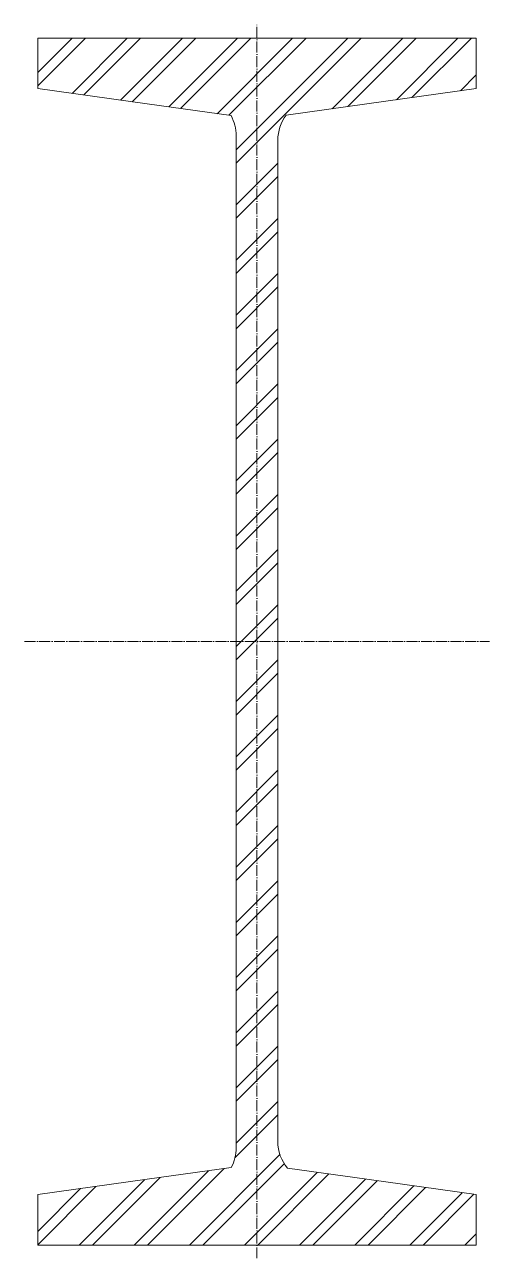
# Model space of a CAD drawing. Header units: metres. Extents: x -106 to 106, y -240 to 322.
import ezdxf

# ---------------------------------------------------------------- set-up
doc = ezdxf.new("R2010")
doc.units = ezdxf.units.M
doc.linetypes.add('MV_hartlijn_staal', pattern=[6.6, 5, -0.8, 0, -0.8])
doc.layers.add('A-DETL-GENF', color=92, linetype='Continuous', lineweight=18)

# ---------------------------------------------------------------- blocks, each defined once
blk = doc.blocks.new('28 Staalprofielen NP-profiel - NP 55-4448308-00_0 Basismaterialen')
at = {"layer": 'A-DETL-GENF', "lineweight": 13}
h = blk.add_hatch(dxfattribs=at)
h.set_pattern_fill('FP_480', color=256, style=0, pattern_type=2)
h.set_pattern_definition([(225, (-360.222, -1122.974), (12.57236, -12.57236), []), (225, (-360.222, -1142.024), (12.57236, -12.57236), [])])
h.paths.add_polyline_path([(-51.65, 315.68), (-100, 315.68), (-100, 292.66), (-11.83, 280.32), (-10.09, 275.91), (-9.5, 271.2), (-9.5, -189.99), (-10.07, -194.6), (-11.74, -198.94), (-100, -211.3), (-100, -234.32), (100, -234.32), (100, -211.3), (13.93, -199.25), (11.51, -195.57), (10.01, -191.43), (9.5, -187.06), (9.5, 269.13), (9.93, 273.17), (11.22, 277.03), (13.29, 280.52), (100, 292.66), (100, 315.68)])
at = {"layer": 'A-DETL-GENF', "linetype": 'MV_hartlijn_staal', "lineweight": 13}
for p, q in [((0, -240.32), (0, 321.77)), ((-106, 40.66), (106, 40.66))]:
    blk.add_line(p, q, dxfattribs=at)
at = {"layer": 'A-DETL-GENF'}
for p, q in [((100, 315.68), (-100, 315.68)), ((-100, 315.68), (-100, 292.66)), ((100, 315.68), (-100, 315.68)), ((-100, 315.68), (-100, 292.66)), ((100, 292.66), (100, 315.68)), ((100, 315.68), (100, 292.66)), ((-100, 292.66), (-50.13, 285.68)), ((-100, 292.66), (-50.13, 285.68)), ((50.13, 285.68), (100, 292.66)), ((100, 292.66), (50.13, 285.68)), ((-50.13, 285.68), (-11.83, 280.32)), ((-50.13, 285.68), (-11.83, 280.32)), ((13.29, 280.52), (50.13, 285.68)), ((50.13, 285.68), (13.29, 280.52)), ((-9.5, 271.2), (-9.5, -189.99)), ((-9.5, -189.99), (-9.5, 271.2)), ((9.5, -187.06), (9.5, 269.13)), ((9.5, -187.06), (9.5, 269.13)), ((-11.74, -198.94), (-50.13, -204.32)), ((-50.13, -204.32), (-11.74, -198.94)), ((50.13, -204.32), (13.93, -199.25)), ((50.13, -204.32), (13.93, -199.25)), ((-50.13, -204.32), (-100, -211.3)), ((-100, -211.3), (-50.13, -204.32)), ((100, -211.3), (50.13, -204.32)), ((100, -211.3), (50.13, -204.32)), ((-100, -211.3), (-100, -234.32)), ((-100, -234.32), (-100, -211.3)), ((100, -234.32), (100, -211.3)), ((100, -234.32), (100, -211.3)), ((-100, -234.32), (100, -234.32)), ((100, -234.32), (-100, -234.32))]:
    blk.add_line(p, q, dxfattribs=at)
for centre, start, end in [((-28.5, 271.2), 0, 28.6775), ((-28.5, 271.2), 360, 28.6775), ((28.5, 269.13), 143.1565, 180), ((28.5, 269.13), 143.1565, 180), ((-28.5, -189.99), 331.8791, 360), ((-28.5, -189.99), 331.8791, 0), ((28.5, -187.06), 180, 219.9071), ((28.5, -187.06), 180, 219.9071)]:
    blk.add_arc(centre, 19, start, end, dxfattribs=at)

msp = doc.modelspace()

# ---------------------------------------------------------------- block references
msp.add_blockref('28 Staalprofielen NP-profiel - NP 55-4448308-00_0 Basismaterialen', (0, 0))

doc.saveas('drawing.dxf')
